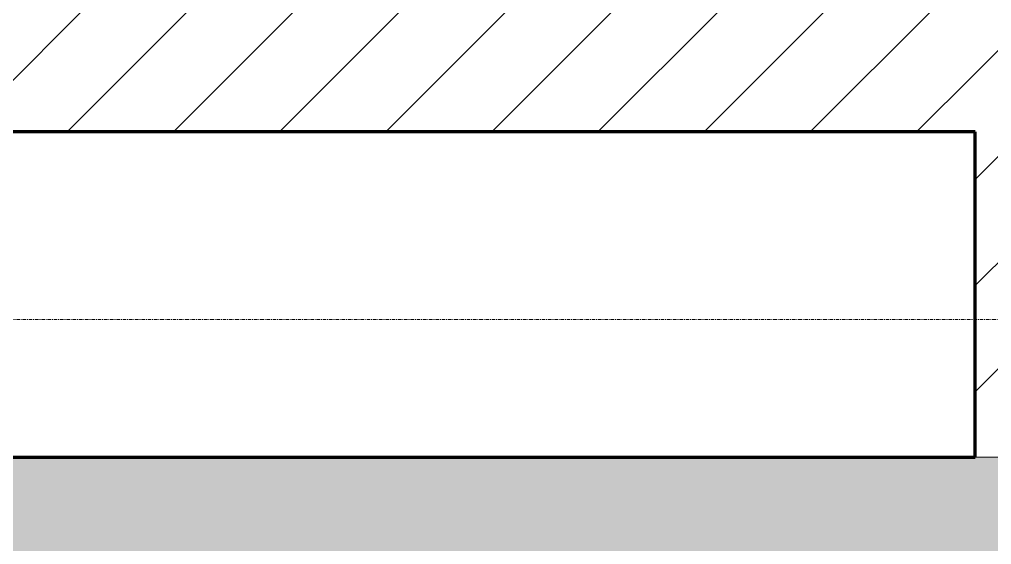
# Model space of a CAD drawing. Header units: millimetres. Extents: x -794334 to -714814, y -17806 to 22403.
# Drawn here: x -728910 to -727356, y -4681 to -3841 of the extents above; entities that cross this region are included whole.
import ezdxf

# ---------------------------------------------------------------- set-up
doc = ezdxf.new("R2010")
doc.units = ezdxf.units.MM
doc.linetypes.add('DPA_Grid _ Level 100', pattern=[10, 5.5, -1.6, 1.3, -1.6])
for name, color, linetype, lineweight in [('A-WALL', 5, 'Continuous', 35), ('A-WALL-PATT', 1, 'Continuous', 35), ('S-GRID', 251, 'Continuous', 9), ('WALL-E', 2, 'Continuous', 35)]:
    doc.layers.add(name, color=color, linetype=linetype, lineweight=lineweight)
pattern_1 = [(45, (0, 0), (-84.852814, 84.852814), [])]

# ---------------------------------------------------------------- blocks, each defined once
blk = doc.blocks.new('*U804')
at = {"layer": 'S-GRID', "linetype": 'DPA_Grid _ Level 100'}
blk.add_line((57942.9, -7900), (-14128.9, -7900), dxfattribs=at)

msp = doc.modelspace()

# ---------------------------------------------------------------- hatches: boundary and pattern name
at = {"layer": 'A-WALL-PATT', "lineweight": 9}
h = msp.add_hatch(dxfattribs=at)
h.set_pattern_fill('FP_2', color=256, style=0, pattern_type=2)
h.set_pattern_definition(pattern_1)
h.paths.add_polyline_path([(-727182.4, -4541), (-727182.4, -3320.9), (-727382.4, -3320.9), (-727382.4, -4541)])
h = msp.add_hatch(dxfattribs=at)
h.set_pattern_fill('FP_2', color=256, style=0, pattern_type=2)
h.set_pattern_definition(pattern_1)
h.paths.add_polyline_path([(-727382.4, -4021), (-727382.4, -3821), (-790483.7, -3821), (-790483.7, -4021), (-727494.5, -4021)])
h = msp.add_hatch(dxfattribs=at)
h.set_pattern_fill('FP_1', color=256, style=0, pattern_type=2)
h.set_pattern_definition([(50, (0, 0), (728.7365, -63.7558), [76.2, -838.2]), (355, (0, 0), (-140.9716, 764.2276), [60.96, -670.56]), (100.451, (60.7, -5.3), (587.77, 700.46675), [64.76, -712.36]), (46.184, (0, 203.2), (1084.3162, -168.171), [114.3, -1257.3]), (96.636, (90.4, 189.2), (949.6099, 989.7098), [97.14, -1068.54]), (351.184, (0, 203.2), (949.6206, 989.7012), [91.44, -1005.84]), (21, (101.6, 152.4), (606.45787, -409.06057), [76.2, -838.2]), (326, (101.6, 152.4), (247.20834, 736.7529), [60.96, -670.56]), (71.451, (152.14, 118.3), (853.66825, 327.6855), [64.76, -712.36]), (37.5, (0, 0), (12.35469, 338.22012), [33.528, -628.904, 33.528, -647.192, -673.1]), (37.5, (0, 0), (12.35469, 338.22012), [-1343.152, 33.528, -639.572]), (7.5, (0, 0), (267.27887, 400.72213), [33.528, -354.584, 33.528, -613.664, -256.54]), (7.5, (0, 0), (267.27887, 400.72213), [-1035.304, 33.528, -223.012]), (327.5, (-226.57, 0), (542.36333, -22.91534), [33.528, -220.472, 33.528, -758.952, -1051.56]), (327.5, (-226.57, 0), (542.36333, -22.91534), [-1046.48, 33.528, -1018.032]), (317.5, (-328.17, 0), (592.51696, 101.7071), [33.528, -296.672, 33.528, -492.76, -746.76]), (317.5, (-328.17, 0), (592.51696, 101.7071), [-856.488, 33.528, -713.232])])
h.paths.add_polyline_path([(-720978.4, -6041), (-720978.4, -4541), (-790483.7, -4541), (-790483.7, -6041), (-725322.4, -6041)])

# ---------------------------------------------------------------- linework, layer by layer
at = {"layer": 'A-WALL', "color": 7, "lineweight": 70}
for p, q in [((-727382.4, -4021), (-729980, -4021)), ((-727382.4, -4541), (-727382.4, -4021)), ((-790483.7, -4541), (-727382.4, -4541))]:
    msp.add_line(p, q, dxfattribs=at)
at = {"layer": 'A-WALL', "lineweight": 9}
msp.add_line((-727182.4, -4541), (-727382.4, -4541), dxfattribs=at)
at = {"layer": 'WALL-E'}
for p, q in [((-727382.4, -4021), (-790483.7, -4021)), ((-790483.7, -4021), (-727382.4, -4021))]:
    msp.add_line(p, q, dxfattribs=at)

# ---------------------------------------------------------------- block references
msp.add_blockref('*U804', (-778882.4, 3579))

doc.saveas('drawing.dxf')
